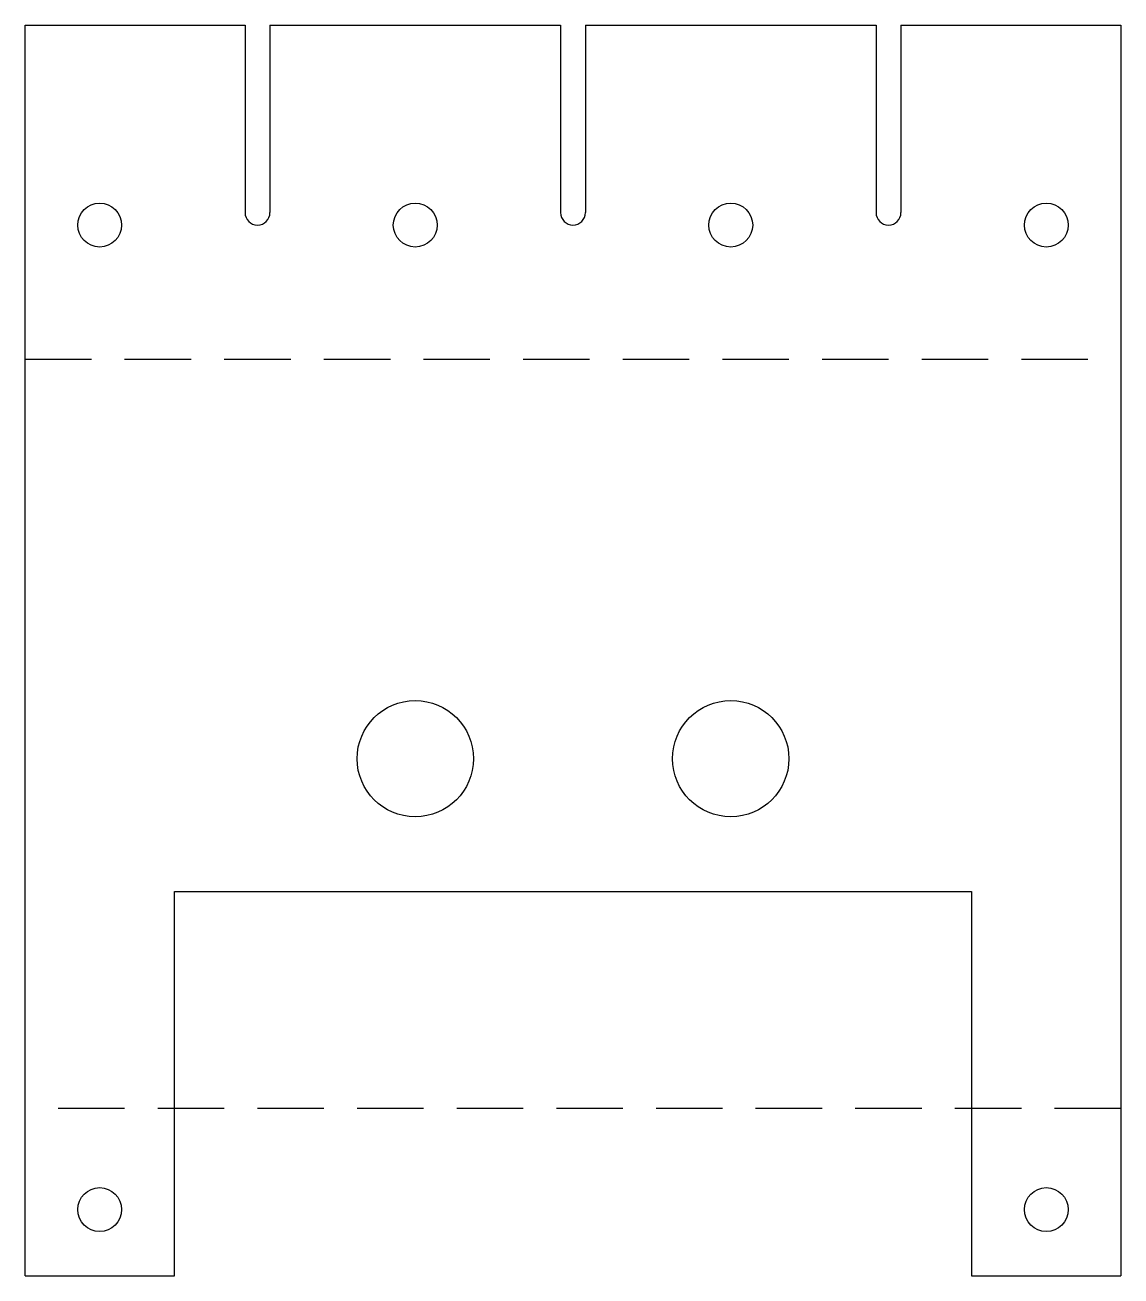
# Model space of a CAD drawing. Extents: x 296 to 300.12, y -41.71 to -37.
import ezdxf

# ---------------------------------------------------------------- set-up
doc = ezdxf.new("R2010")
doc.units = 0
doc.header["$MEASUREMENT"] = 0
doc.linetypes.add('Dashed', pattern=[0.375, 0.25, -0.125])
for name, color, linetype in [('1_OUTLINE_1', 7, 'Continuous'), ('2_HOLES_1', 7, 'Continuous'), ('3_BREAK_1', 7, 'Continuous')]:
    doc.layers.add(name, color=color, linetype=linetype)

msp = doc.modelspace()

# ---------------------------------------------------------------- linework, layer by layer
at = {"layer": '1_OUTLINE_1', "color": 7, "linetype": 'Continuous', "lineweight": 25}
for p, q in [((296, -41.7085), (296, -37)), ((296, -37), (296.828125, -37)), ((296.828125, -37), (296.828125, -37.70625)), ((296.921875, -37), (298.015625, -37)), ((296.921875, -37), (296.921875, -37.70625)), ((298.015625, -37), (298.015625, -37.70625)), ((298.109375, -37), (299.203125, -37)), ((298.109375, -37), (298.109375, -37.70625)), ((299.203125, -37), (299.203125, -37.70625)), ((299.296875, -37), (300.125, -37)), ((299.296875, -37), (299.296875, -37.70625)), ((300.125, -37), (300.125, -41.7085)), ((296.5625, -40.2615), (299.5625, -40.2615)), ((296.5625, -41.7085), (296.5625, -40.2615)), ((299.5625, -40.2615), (299.5625, -41.7085)), ((296, -41.7085), (296.5625, -41.7085)), ((299.5625, -41.7085), (300.125, -41.7085))]:
    msp.add_line(p, q, dxfattribs=at)
at = {"layer": '1_OUTLINE_1', "color": 19, "linetype": 'Continuous', "lineweight": 25}
msp.add_line((296.5625, -41.7085), (296.5625, -41.7085), dxfattribs=at)
at = {"layer": '1_OUTLINE_1', "color": 7, "linetype": 'Continuous', "lineweight": 25}
for centre in [(296.875, -37.70625), (298.0625, -37.70625), (299.25, -37.70625)]:
    msp.add_arc(centre, 0.046875, 180, 0, dxfattribs=at)
at = {"layer": '2_HOLES_1', "color": 7, "linetype": 'Continuous', "lineweight": 25}
for centre, radius in [((296.28125, -37.753125), 0.0825), ((297.46875, -37.753125), 0.0825), ((298.65625, -37.753125), 0.0825), ((299.84375, -37.753125), 0.0825), ((297.46875, -39.7615), 0.21875), ((298.65625, -39.7615), 0.21875), ((296.28125, -41.4585), 0.0825), ((299.84375, -41.4585), 0.0825)]:
    msp.add_circle(centre, radius, dxfattribs=at)
at = {"layer": '3_BREAK_1', "color": 7, "linetype": 'Dashed', "lineweight": 25}
for p, q in [((296, -38.258), (300.125, -38.258)), ((300.125, -41.0775), (296, -41.0775))]:
    msp.add_line(p, q, dxfattribs=at)

doc.saveas('drawing.dxf')
